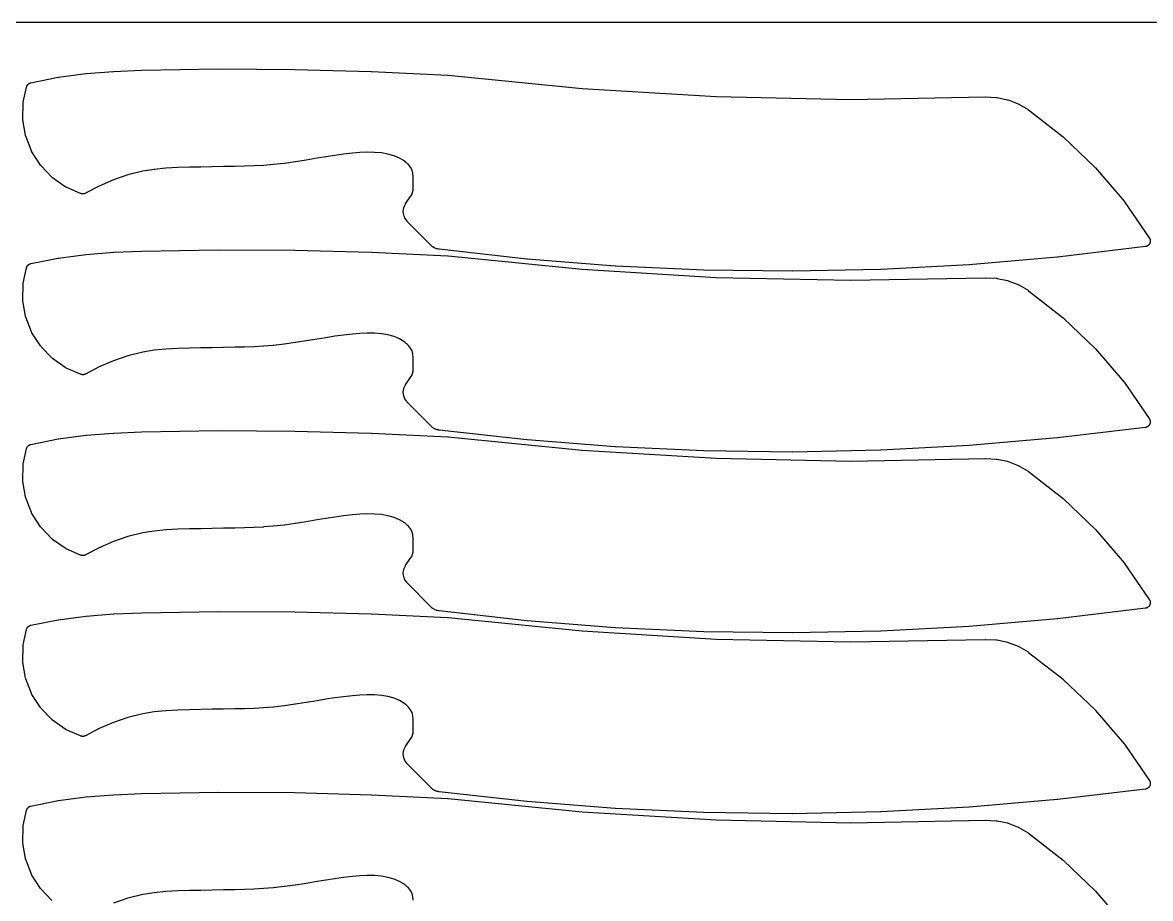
# Model space of a CAD drawing. Header units: metres. Extents: x 0 to 3000, y 0 to 1240.
# Drawn here: x 1997.2 to 2396.7, y 930 to 1240 of the extents above; entities that cross this region are included whole.
import ezdxf

# ---------------------------------------------------------------- set-up
doc = ezdxf.new("R2010")
doc.units = ezdxf.units.M

msp = doc.modelspace()

# ---------------------------------------------------------------- linework, layer by layer
at = {"color": 7}
msp.add_lwpolyline([(0, 0), (3000, 0), (3000, 1240), (0, 1240), (0, 0)], close=True, dxfattribs=at)
at = {"color": 1}
for points in [[(2133.39, 1169.76), (2133.38, 1169.78), (2133.36, 1169.79), (2133.32, 1169.86), (2133.27, 1169.92), (2132.67, 1170.79), (2132.58, 1170.94), (2132.5, 1171.1), (2132.44, 1171.26), (2132.39, 1171.43), (2132.13, 1172.42), (2132.09, 1172.64), (2132.07, 1172.87), (2132.08, 1173.1), (2132.17, 1174.12), (2132.2, 1174.29), (2132.24, 1174.47), (2132.29, 1174.63), (2132.36, 1174.79), (2132.81, 1175.75), (2132.85, 1175.82), (2132.88, 1175.89), (2132.89, 1175.9), (2132.9, 1175.92), (2132.95, 1175.99), (2132.99, 1176.05), (2134.56, 1178.27), (2135.04, 1179.05), (2135.35, 1179.83), (2135.55, 1180.65), (2135.62, 1181.56), (2135.62, 1185.43), (2135.5, 1186.68), (2135.17, 1187.77), (2134.65, 1188.78), (2133.88, 1189.75), (2133.6, 1190.03), (2133.26, 1190.35), (2132.9, 1190.65), (2132.59, 1190.9), (2130.77, 1192.02), (2128.8, 1192.85), (2126.65, 1193.45), (2124.4, 1193.84), (2121.84, 1194.06), (2119.26, 1194.09), (2116.66, 1193.98), (2114.04, 1193.75), (2110.93, 1193.39), (2107.81, 1192.96), (2104.68, 1192.47), (2101.54, 1191.96), (2097.7, 1191.32), (2097.68, 1191.32), (2093.84, 1190.71), (2093.8, 1190.71), (2089.95, 1190.17), (2089.9, 1190.17), (2086.04, 1189.74), (2085.98, 1189.73), (2082.62, 1189.47), (2082.57, 1189.46), (2079.2, 1189.28), (2079.16, 1189.28), (2075.79, 1189.16), (2075.77, 1189.16), (2072.4, 1189.08), (2072.39, 1189.08), (2068.39, 1189), (2068.38, 1189), (2064.38, 1188.93), (2060.38, 1188.86), (2056.38, 1188.77), (2052.16, 1188.65), (2047.98, 1188.42), (2043.86, 1188.02), (2039.82, 1187.38), (2034.56, 1186.08), (2029.42, 1184.3), (2024.41, 1182.12), (2019.51, 1179.58), (2019.51, 1179.57), (2019.5, 1179.57), (2019.42, 1179.53), (2019.33, 1179.5), (2019.33, 1179.49), (2019.32, 1179.49), (2019.23, 1179.46), (2019.15, 1179.43), (2019.14, 1179.43), (2019.14, 1179.43), (2019.05, 1179.41), (2018.96, 1179.39), (2018.95, 1179.39), (2018.94, 1179.38), (2018.85, 1179.37), (2018.76, 1179.36), (2018.76, 1179.36), (2018.75, 1179.36), (2018.66, 1179.36), (2018.56, 1179.35), (2018.56, 1179.35), (2018.55, 1179.35), (2018.46, 1179.36), (2018.37, 1179.37), (2018.36, 1179.37), (2018.36, 1179.37), (2018.27, 1179.38), (2018.17, 1179.4), (2018.17, 1179.4), (2018.16, 1179.4), (2018.07, 1179.42), (2017.98, 1179.45), (2017.98, 1179.45), (2017.97, 1179.45), (2017.89, 1179.48), (2017.8, 1179.51), (2017.8, 1179.52), (2017.79, 1179.52), (2012.72, 1181.73), (2012.54, 1181.82), (2012.37, 1181.92), (2007.87, 1185.05), (2007.72, 1185.17), (2007.57, 1185.31), (2003.77, 1189.26), (2003.64, 1189.41), (2003.53, 1189.57), (2000.54, 1194.23), (2000.45, 1194.4), (2000.37, 1194.58), (1998.36, 1199.74), (1998.3, 1199.93), (1998.25, 1200.12), (1997.3, 1205.52), (1997.28, 1205.71), (1997.27, 1205.91), (1997.4, 1211.39), (1997.41, 1211.59), (1997.44, 1211.78), (1998.65, 1217.18), (1998.67, 1217.26), (1998.69, 1217.33), (1998.7, 1217.35), (1998.7, 1217.37), (1998.73, 1217.44), (1998.75, 1217.51), (1998.76, 1217.53), (1998.77, 1217.56), (1998.81, 1217.62), (1998.84, 1217.69), (1998.85, 1217.71), (1998.86, 1217.73), (1998.9, 1217.79), (1998.94, 1217.86), (1998.95, 1217.88), (1998.97, 1217.9), (1999.01, 1217.96), (1999.06, 1218.02), (1999.07, 1218.03), (1999.09, 1218.05), (1999.14, 1218.11), (1999.19, 1218.16), (1999.21, 1218.18), (1999.22, 1218.2), (1999.28, 1218.24), (1999.33, 1218.29), (1999.35, 1218.31), (1999.37, 1218.32), (1999.43, 1218.37), (1999.49, 1218.41), (1999.51, 1218.42), (1999.53, 1218.44), (1999.59, 1218.47), (1999.66, 1218.51), (1999.68, 1218.52), (1999.7, 1218.53), (1999.77, 1218.56), (1999.84, 1218.6), (1999.86, 1218.6), (1999.88, 1218.61), (1999.95, 1218.64), (2000.02, 1218.66), (2000.04, 1218.67), (2000.07, 1218.68), (2000.14, 1218.69), (2000.21, 1218.71), (2009.81, 1220.63), (2009.94, 1220.65), (2019.6, 1221.92), (2019.71, 1221.93), (2029.44, 1222.69), (2029.51, 1222.7), (2039.31, 1223.1), (2039.33, 1223.1), (2039.36, 1223.1), (2066.46, 1223.57), (2066.5, 1223.57), (2093.6, 1223.44), (2093.64, 1223.44), (2120.74, 1222.72), (2120.78, 1222.72), (2147.85, 1221.41), (2147.9, 1221.41), (2147.95, 1221.41), (2195.39, 1216.67), (2242.92, 1213.8), (2290.53, 1212.8), (2338.2, 1213.67), (2338.26, 1213.67), (2338.32, 1213.67), (2342.06, 1213.51), (2342.22, 1213.49), (2342.38, 1213.47), (2346.02, 1212.71), (2346.18, 1212.67), (2346.33, 1212.62), (2349.8, 1211.28), (2349.95, 1211.21), (2350.09, 1211.14), (2353.32, 1209.25), (2353.35, 1209.23), (2353.38, 1209.21), (2353.43, 1209.17), (2353.48, 1209.14), (2353.51, 1209.12), (2353.54, 1209.1), (2365.79, 1199.55), (2365.94, 1199.41), (2377.13, 1188.7), (2377.27, 1188.55), (2387.32, 1176.76), (2387.45, 1176.6), (2396.28, 1163.82), (2396.32, 1163.74), (2396.37, 1163.66), (2396.38, 1163.65), (2396.38, 1163.65), (2396.42, 1163.57), (2396.46, 1163.48), (2396.46, 1163.48), (2396.47, 1163.47), (2396.5, 1163.39), (2396.53, 1163.3), (2396.53, 1163.29), (2396.53, 1163.29), (2396.56, 1163.2), (2396.58, 1163.11), (2396.58, 1163.1), (2396.58, 1163.1), (2396.6, 1163.01), (2396.62, 1162.92), (2396.62, 1162.91), (2396.62, 1162.91), (2396.62, 1162.81), (2396.63, 1162.72), (2396.63, 1162.71), (2396.63, 1162.71), (2396.63, 1162.62), (2396.62, 1162.52), (2396.62, 1162.52), (2396.62, 1162.51), (2396.61, 1162.42), (2396.6, 1162.33), (2396.6, 1162.32), (2396.6, 1162.32), (2396.58, 1162.23), (2396.55, 1162.14), (2396.55, 1162.13), (2396.55, 1162.13), (2396.52, 1162.04), (2396.49, 1161.95), (2396.49, 1161.95), (2396.49, 1161.94), (2396.45, 1161.86), (2396.41, 1161.77), (2396.41, 1161.77), (2396.41, 1161.76), (2396.36, 1161.68), (2396.31, 1161.6), (2396.31, 1161.6), (2396.31, 1161.59), (2396.25, 1161.52), (2396.2, 1161.44), (2396.2, 1161.44), (2396.19, 1161.43), (2396.13, 1161.36), (2396.07, 1161.29), (2396.07, 1161.29), (2396.07, 1161.29), (2396, 1161.22), (2395.93, 1161.16), (2395.93, 1161.16), (2395.92, 1161.15), (2395.85, 1161.1), (2395.77, 1161.04), (2395.77, 1161.04), (2395.77, 1161.03), (2395.69, 1160.98), (2395.61, 1160.93), (2395.6, 1160.93), (2395.6, 1160.93), (2395.52, 1160.89), (2395.43, 1160.85), (2395.43, 1160.85), (2395.42, 1160.84), (2395.34, 1160.81), (2395.25, 1160.78), (2395.24, 1160.78), (2395.24, 1160.77), (2395.15, 1160.75), (2395.06, 1160.73), (2395.05, 1160.72), (2395.05, 1160.72), (2394.96, 1160.71), (2394.87, 1160.69), (2363.76, 1156.98), (2363.69, 1156.98), (2332.51, 1154.29), (2332.44, 1154.29), (2301.2, 1152.63), (2301.13, 1152.63), (2269.86, 1152), (2269.8, 1152), (2238.52, 1152.4), (2238.46, 1152.4), (2207.2, 1153.82), (2207.14, 1153.83), (2175.93, 1156.28), (2175.87, 1156.29), (2144.73, 1159.77), (2144.73, 1159.77), (2144.73, 1159.77), (2144.63, 1159.78), (2144.54, 1159.8), (2144.54, 1159.8), (2144.54, 1159.8), (2144.05, 1159.9), (2143.88, 1159.94), (2143.73, 1160), (2143.26, 1160.18), (2143.11, 1160.25), (2142.97, 1160.33), (2142.54, 1160.59), (2142.4, 1160.68), (2142.27, 1160.78), (2141.89, 1161.11), (2141.83, 1161.17), (2141.77, 1161.22), (2133.49, 1169.65), (2133.44, 1169.71), (2133.39, 1169.76)], [(2133.39, 1105.76), (2133.38, 1105.78), (2133.36, 1105.79), (2133.32, 1105.86), (2133.27, 1105.92), (2132.67, 1106.79), (2132.58, 1106.94), (2132.5, 1107.1), (2132.44, 1107.26), (2132.39, 1107.43), (2132.13, 1108.42), (2132.09, 1108.64), (2132.07, 1108.87), (2132.08, 1109.1), (2132.17, 1110.12), (2132.2, 1110.29), (2132.24, 1110.47), (2132.29, 1110.63), (2132.36, 1110.79), (2132.81, 1111.75), (2132.85, 1111.82), (2132.88, 1111.89), (2132.89, 1111.9), (2132.9, 1111.92), (2132.95, 1111.99), (2132.99, 1112.05), (2134.56, 1114.27), (2135.04, 1115.05), (2135.35, 1115.83), (2135.55, 1116.65), (2135.62, 1117.56), (2135.62, 1121.43), (2135.5, 1122.68), (2135.17, 1123.77), (2134.65, 1124.78), (2133.88, 1125.75), (2133.6, 1126.03), (2133.26, 1126.35), (2132.9, 1126.65), (2132.59, 1126.9), (2130.77, 1128.02), (2128.8, 1128.85), (2126.65, 1129.45), (2124.4, 1129.84), (2121.84, 1130.06), (2119.26, 1130.09), (2116.66, 1129.98), (2114.04, 1129.75), (2110.93, 1129.39), (2107.81, 1128.96), (2104.68, 1128.47), (2101.54, 1127.96), (2097.7, 1127.32), (2097.68, 1127.32), (2093.84, 1126.71), (2093.8, 1126.71), (2089.95, 1126.17), (2089.9, 1126.17), (2086.04, 1125.74), (2085.98, 1125.73), (2082.62, 1125.47), (2082.57, 1125.46), (2079.2, 1125.28), (2079.16, 1125.28), (2075.79, 1125.16), (2075.77, 1125.16), (2072.4, 1125.08), (2072.39, 1125.08), (2068.39, 1125), (2068.38, 1125), (2064.38, 1124.93), (2060.38, 1124.86), (2056.38, 1124.77), (2052.16, 1124.65), (2047.98, 1124.42), (2043.86, 1124.02), (2039.82, 1123.38), (2034.56, 1122.08), (2029.42, 1120.3), (2024.41, 1118.12), (2019.51, 1115.58), (2019.51, 1115.57), (2019.5, 1115.57), (2019.42, 1115.53), (2019.33, 1115.5), (2019.33, 1115.49), (2019.32, 1115.49), (2019.23, 1115.46), (2019.15, 1115.43), (2019.14, 1115.43), (2019.14, 1115.43), (2019.05, 1115.41), (2018.96, 1115.39), (2018.95, 1115.39), (2018.94, 1115.38), (2018.85, 1115.37), (2018.76, 1115.36), (2018.76, 1115.36), (2018.75, 1115.36), (2018.66, 1115.36), (2018.56, 1115.35), (2018.56, 1115.35), (2018.55, 1115.35), (2018.46, 1115.36), (2018.37, 1115.37), (2018.36, 1115.37), (2018.36, 1115.37), (2018.27, 1115.38), (2018.17, 1115.4), (2018.17, 1115.4), (2018.16, 1115.4), (2018.07, 1115.42), (2017.98, 1115.45), (2017.98, 1115.45), (2017.97, 1115.45), (2017.89, 1115.48), (2017.8, 1115.51), (2017.8, 1115.52), (2017.79, 1115.52), (2012.72, 1117.73), (2012.54, 1117.82), (2012.37, 1117.92), (2007.87, 1121.05), (2007.72, 1121.17), (2007.57, 1121.31), (2003.77, 1125.26), (2003.64, 1125.41), (2003.53, 1125.57), (2000.54, 1130.23), (2000.45, 1130.4), (2000.37, 1130.58), (1998.36, 1135.74), (1998.3, 1135.93), (1998.25, 1136.12), (1997.3, 1141.52), (1997.28, 1141.71), (1997.27, 1141.91), (1997.4, 1147.39), (1997.41, 1147.59), (1997.44, 1147.78), (1998.65, 1153.18), (1998.67, 1153.26), (1998.69, 1153.33), (1998.7, 1153.35), (1998.7, 1153.37), (1998.73, 1153.44), (1998.75, 1153.51), (1998.76, 1153.53), (1998.77, 1153.56), (1998.81, 1153.62), (1998.84, 1153.69), (1998.85, 1153.71), (1998.86, 1153.73), (1998.9, 1153.79), (1998.94, 1153.86), (1998.95, 1153.88), (1998.97, 1153.9), (1999.01, 1153.96), (1999.06, 1154.02), (1999.07, 1154.03), (1999.09, 1154.05), (1999.14, 1154.11), (1999.19, 1154.16), (1999.21, 1154.18), (1999.22, 1154.2), (1999.28, 1154.24), (1999.33, 1154.29), (1999.35, 1154.31), (1999.37, 1154.32), (1999.43, 1154.37), (1999.49, 1154.41), (1999.51, 1154.42), (1999.53, 1154.44), (1999.59, 1154.47), (1999.66, 1154.51), (1999.68, 1154.52), (1999.7, 1154.53), (1999.77, 1154.56), (1999.84, 1154.6), (1999.86, 1154.6), (1999.88, 1154.61), (1999.95, 1154.64), (2000.02, 1154.66), (2000.04, 1154.67), (2000.07, 1154.68), (2000.14, 1154.69), (2000.21, 1154.71), (2009.81, 1156.63), (2009.94, 1156.65), (2019.6, 1157.92), (2019.71, 1157.93), (2029.44, 1158.69), (2029.51, 1158.7), (2039.31, 1159.1), (2039.33, 1159.1), (2039.36, 1159.1), (2066.46, 1159.57), (2066.5, 1159.57), (2093.6, 1159.44), (2093.64, 1159.44), (2120.74, 1158.72), (2120.78, 1158.72), (2147.85, 1157.41), (2147.9, 1157.41), (2147.95, 1157.41), (2195.39, 1152.67), (2242.92, 1149.8), (2290.53, 1148.8), (2338.2, 1149.67), (2338.26, 1149.67), (2338.32, 1149.67), (2342.06, 1149.51), (2342.22, 1149.49), (2342.38, 1149.47), (2346.02, 1148.71), (2346.18, 1148.67), (2346.33, 1148.62), (2349.8, 1147.28), (2349.95, 1147.21), (2350.09, 1147.14), (2353.32, 1145.25), (2353.35, 1145.23), (2353.38, 1145.21), (2353.43, 1145.17), (2353.48, 1145.14), (2353.51, 1145.12), (2353.54, 1145.1), (2365.79, 1135.55), (2365.94, 1135.41), (2377.13, 1124.7), (2377.27, 1124.55), (2387.32, 1112.76), (2387.45, 1112.6), (2396.28, 1099.82), (2396.32, 1099.74), (2396.37, 1099.66), (2396.38, 1099.65), (2396.38, 1099.65), (2396.42, 1099.57), (2396.46, 1099.48), (2396.46, 1099.48), (2396.47, 1099.47), (2396.5, 1099.39), (2396.53, 1099.3), (2396.53, 1099.29), (2396.53, 1099.29), (2396.56, 1099.2), (2396.58, 1099.11), (2396.58, 1099.1), (2396.58, 1099.1), (2396.6, 1099.01), (2396.62, 1098.92), (2396.62, 1098.91), (2396.62, 1098.91), (2396.62, 1098.81), (2396.63, 1098.72), (2396.63, 1098.71), (2396.63, 1098.71), (2396.63, 1098.62), (2396.62, 1098.52), (2396.62, 1098.52), (2396.62, 1098.51), (2396.61, 1098.42), (2396.6, 1098.33), (2396.6, 1098.32), (2396.6, 1098.32), (2396.58, 1098.23), (2396.55, 1098.14), (2396.55, 1098.13), (2396.55, 1098.13), (2396.52, 1098.04), (2396.49, 1097.95), (2396.49, 1097.95), (2396.49, 1097.94), (2396.45, 1097.86), (2396.41, 1097.77), (2396.41, 1097.77), (2396.41, 1097.76), (2396.36, 1097.68), (2396.31, 1097.6), (2396.31, 1097.6), (2396.31, 1097.59), (2396.25, 1097.52), (2396.2, 1097.44), (2396.2, 1097.44), (2396.19, 1097.43), (2396.13, 1097.36), (2396.07, 1097.29), (2396.07, 1097.29), (2396.07, 1097.29), (2396, 1097.22), (2395.93, 1097.16), (2395.93, 1097.16), (2395.92, 1097.15), (2395.85, 1097.1), (2395.77, 1097.04), (2395.77, 1097.04), (2395.77, 1097.03), (2395.69, 1096.98), (2395.61, 1096.93), (2395.6, 1096.93), (2395.6, 1096.93), (2395.52, 1096.89), (2395.43, 1096.85), (2395.43, 1096.85), (2395.42, 1096.84), (2395.34, 1096.81), (2395.25, 1096.78), (2395.24, 1096.78), (2395.24, 1096.77), (2395.15, 1096.75), (2395.06, 1096.73), (2395.05, 1096.72), (2395.05, 1096.72), (2394.96, 1096.71), (2394.87, 1096.69), (2363.76, 1092.98), (2363.69, 1092.98), (2332.51, 1090.29), (2332.44, 1090.29), (2301.2, 1088.63), (2301.13, 1088.63), (2269.86, 1088), (2269.8, 1088), (2238.52, 1088.4), (2238.46, 1088.4), (2207.2, 1089.82), (2207.14, 1089.83), (2175.93, 1092.28), (2175.87, 1092.29), (2144.73, 1095.77), (2144.73, 1095.77), (2144.73, 1095.77), (2144.63, 1095.78), (2144.54, 1095.8), (2144.54, 1095.8), (2144.54, 1095.8), (2144.05, 1095.9), (2143.88, 1095.94), (2143.73, 1096), (2143.26, 1096.18), (2143.11, 1096.25), (2142.97, 1096.33), (2142.54, 1096.59), (2142.4, 1096.68), (2142.27, 1096.78), (2141.89, 1097.11), (2141.83, 1097.17), (2141.77, 1097.22), (2133.49, 1105.65), (2133.44, 1105.71), (2133.39, 1105.76)], [(2133.39, 1041.76), (2133.38, 1041.78), (2133.36, 1041.79), (2133.32, 1041.86), (2133.27, 1041.92), (2132.67, 1042.79), (2132.58, 1042.94), (2132.5, 1043.1), (2132.44, 1043.26), (2132.39, 1043.43), (2132.13, 1044.42), (2132.09, 1044.64), (2132.07, 1044.87), (2132.08, 1045.1), (2132.17, 1046.12), (2132.2, 1046.29), (2132.24, 1046.47), (2132.29, 1046.63), (2132.36, 1046.79), (2132.81, 1047.75), (2132.85, 1047.82), (2132.88, 1047.89), (2132.89, 1047.9), (2132.9, 1047.92), (2132.95, 1047.99), (2132.99, 1048.05), (2134.56, 1050.27), (2135.04, 1051.05), (2135.35, 1051.83), (2135.55, 1052.65), (2135.62, 1053.56), (2135.62, 1057.43), (2135.5, 1058.68), (2135.17, 1059.77), (2134.65, 1060.78), (2133.88, 1061.75), (2133.6, 1062.03), (2133.26, 1062.35), (2132.9, 1062.65), (2132.59, 1062.9), (2130.77, 1064.02), (2128.8, 1064.85), (2126.65, 1065.45), (2124.4, 1065.84), (2121.84, 1066.06), (2119.26, 1066.09), (2116.66, 1065.98), (2114.04, 1065.75), (2110.93, 1065.39), (2107.81, 1064.96), (2104.68, 1064.47), (2101.54, 1063.96), (2097.7, 1063.32), (2097.68, 1063.32), (2093.84, 1062.71), (2093.8, 1062.71), (2089.95, 1062.17), (2089.9, 1062.17), (2086.04, 1061.74), (2085.98, 1061.73), (2082.62, 1061.47), (2082.57, 1061.46), (2079.2, 1061.28), (2079.16, 1061.28), (2075.79, 1061.16), (2075.77, 1061.16), (2072.4, 1061.08), (2072.39, 1061.08), (2068.39, 1061), (2068.38, 1061), (2064.38, 1060.93), (2060.38, 1060.86), (2056.38, 1060.77), (2052.16, 1060.65), (2047.98, 1060.42), (2043.86, 1060.02), (2039.82, 1059.38), (2034.56, 1058.08), (2029.42, 1056.3), (2024.41, 1054.12), (2019.51, 1051.58), (2019.51, 1051.57), (2019.5, 1051.57), (2019.42, 1051.53), (2019.33, 1051.5), (2019.33, 1051.49), (2019.32, 1051.49), (2019.23, 1051.46), (2019.15, 1051.43), (2019.14, 1051.43), (2019.14, 1051.43), (2019.05, 1051.41), (2018.96, 1051.39), (2018.95, 1051.39), (2018.94, 1051.38), (2018.85, 1051.37), (2018.76, 1051.36), (2018.76, 1051.36), (2018.75, 1051.36), (2018.66, 1051.36), (2018.56, 1051.35), (2018.56, 1051.35), (2018.55, 1051.35), (2018.46, 1051.36), (2018.37, 1051.37), (2018.36, 1051.37), (2018.36, 1051.37), (2018.27, 1051.38), (2018.17, 1051.4), (2018.17, 1051.4), (2018.16, 1051.4), (2018.07, 1051.42), (2017.98, 1051.45), (2017.98, 1051.45), (2017.97, 1051.45), (2017.89, 1051.48), (2017.8, 1051.51), (2017.8, 1051.52), (2017.79, 1051.52), (2012.72, 1053.73), (2012.54, 1053.82), (2012.37, 1053.92), (2007.87, 1057.05), (2007.72, 1057.17), (2007.57, 1057.31), (2003.77, 1061.26), (2003.64, 1061.41), (2003.53, 1061.57), (2000.54, 1066.23), (2000.45, 1066.4), (2000.37, 1066.58), (1998.36, 1071.74), (1998.3, 1071.93), (1998.25, 1072.12), (1997.3, 1077.52), (1997.28, 1077.71), (1997.27, 1077.91), (1997.4, 1083.39), (1997.41, 1083.59), (1997.44, 1083.78), (1998.65, 1089.18), (1998.67, 1089.26), (1998.69, 1089.33), (1998.7, 1089.35), (1998.7, 1089.37), (1998.73, 1089.44), (1998.75, 1089.51), (1998.76, 1089.53), (1998.77, 1089.56), (1998.81, 1089.62), (1998.84, 1089.69), (1998.85, 1089.71), (1998.86, 1089.73), (1998.9, 1089.79), (1998.94, 1089.86), (1998.95, 1089.88), (1998.97, 1089.9), (1999.01, 1089.96), (1999.06, 1090.02), (1999.07, 1090.03), (1999.09, 1090.05), (1999.14, 1090.11), (1999.19, 1090.16), (1999.21, 1090.18), (1999.22, 1090.2), (1999.28, 1090.24), (1999.33, 1090.29), (1999.35, 1090.31), (1999.37, 1090.32), (1999.43, 1090.37), (1999.49, 1090.41), (1999.51, 1090.42), (1999.53, 1090.44), (1999.59, 1090.47), (1999.66, 1090.51), (1999.68, 1090.52), (1999.7, 1090.53), (1999.77, 1090.56), (1999.84, 1090.6), (1999.86, 1090.6), (1999.88, 1090.61), (1999.95, 1090.64), (2000.02, 1090.66), (2000.04, 1090.67), (2000.07, 1090.68), (2000.14, 1090.69), (2000.21, 1090.71), (2009.81, 1092.63), (2009.94, 1092.65), (2019.6, 1093.92), (2019.71, 1093.93), (2029.44, 1094.69), (2029.51, 1094.7), (2039.31, 1095.1), (2039.33, 1095.1), (2039.36, 1095.1), (2066.46, 1095.57), (2066.5, 1095.57), (2093.6, 1095.44), (2093.64, 1095.44), (2120.74, 1094.72), (2120.78, 1094.72), (2147.85, 1093.41), (2147.9, 1093.41), (2147.95, 1093.41), (2195.39, 1088.67), (2242.92, 1085.8), (2290.53, 1084.8), (2338.2, 1085.67), (2338.26, 1085.67), (2338.32, 1085.67), (2342.06, 1085.51), (2342.22, 1085.49), (2342.38, 1085.47), (2346.02, 1084.71), (2346.18, 1084.67), (2346.33, 1084.62), (2349.8, 1083.28), (2349.95, 1083.21), (2350.09, 1083.14), (2353.32, 1081.25), (2353.35, 1081.23), (2353.38, 1081.21), (2353.43, 1081.17), (2353.48, 1081.14), (2353.51, 1081.12), (2353.54, 1081.1), (2365.79, 1071.55), (2365.94, 1071.41), (2377.13, 1060.7), (2377.27, 1060.55), (2387.32, 1048.76), (2387.45, 1048.6), (2396.28, 1035.82), (2396.32, 1035.74), (2396.37, 1035.66), (2396.38, 1035.65), (2396.38, 1035.65), (2396.42, 1035.57), (2396.46, 1035.48), (2396.46, 1035.48), (2396.47, 1035.47), (2396.5, 1035.39), (2396.53, 1035.3), (2396.53, 1035.29), (2396.53, 1035.29), (2396.56, 1035.2), (2396.58, 1035.11), (2396.58, 1035.1), (2396.58, 1035.1), (2396.6, 1035.01), (2396.62, 1034.92), (2396.62, 1034.91), (2396.62, 1034.91), (2396.62, 1034.81), (2396.63, 1034.72), (2396.63, 1034.71), (2396.63, 1034.71), (2396.63, 1034.62), (2396.62, 1034.52), (2396.62, 1034.52), (2396.62, 1034.51), (2396.61, 1034.42), (2396.6, 1034.33), (2396.6, 1034.32), (2396.6, 1034.32), (2396.58, 1034.23), (2396.55, 1034.14), (2396.55, 1034.13), (2396.55, 1034.13), (2396.52, 1034.04), (2396.49, 1033.95), (2396.49, 1033.95), (2396.49, 1033.94), (2396.45, 1033.86), (2396.41, 1033.77), (2396.41, 1033.77), (2396.41, 1033.76), (2396.36, 1033.68), (2396.31, 1033.6), (2396.31, 1033.6), (2396.31, 1033.59), (2396.25, 1033.52), (2396.2, 1033.44), (2396.2, 1033.44), (2396.19, 1033.43), (2396.13, 1033.36), (2396.07, 1033.29), (2396.07, 1033.29), (2396.07, 1033.29), (2396, 1033.22), (2395.93, 1033.16), (2395.93, 1033.16), (2395.92, 1033.15), (2395.85, 1033.1), (2395.77, 1033.04), (2395.77, 1033.04), (2395.77, 1033.03), (2395.69, 1032.98), (2395.61, 1032.93), (2395.6, 1032.93), (2395.6, 1032.93), (2395.52, 1032.89), (2395.43, 1032.85), (2395.43, 1032.85), (2395.42, 1032.84), (2395.34, 1032.81), (2395.25, 1032.78), (2395.24, 1032.78), (2395.24, 1032.77), (2395.15, 1032.75), (2395.06, 1032.73), (2395.05, 1032.72), (2395.05, 1032.72), (2394.96, 1032.71), (2394.87, 1032.69), (2363.76, 1028.98), (2363.69, 1028.98), (2332.51, 1026.29), (2332.44, 1026.29), (2301.2, 1024.63), (2301.13, 1024.63), (2269.86, 1024), (2269.8, 1024), (2238.52, 1024.4), (2238.46, 1024.4), (2207.2, 1025.82), (2207.14, 1025.83), (2175.93, 1028.28), (2175.87, 1028.29), (2144.73, 1031.77), (2144.73, 1031.77), (2144.73, 1031.77), (2144.63, 1031.78), (2144.54, 1031.8), (2144.54, 1031.8), (2144.54, 1031.8), (2144.05, 1031.9), (2143.88, 1031.94), (2143.73, 1032), (2143.26, 1032.18), (2143.11, 1032.25), (2142.97, 1032.33), (2142.54, 1032.59), (2142.4, 1032.68), (2142.27, 1032.78), (2141.89, 1033.11), (2141.83, 1033.17), (2141.77, 1033.22), (2133.49, 1041.65), (2133.44, 1041.71), (2133.39, 1041.76)], [(2133.39, 977.76), (2133.38, 977.78), (2133.36, 977.79), (2133.32, 977.86), (2133.27, 977.92), (2132.67, 978.79), (2132.58, 978.94), (2132.5, 979.1), (2132.44, 979.26), (2132.39, 979.43), (2132.13, 980.42), (2132.09, 980.64), (2132.07, 980.87), (2132.08, 981.1), (2132.17, 982.12), (2132.2, 982.29), (2132.24, 982.47), (2132.29, 982.63), (2132.36, 982.79), (2132.81, 983.75), (2132.85, 983.82), (2132.88, 983.89), (2132.89, 983.9), (2132.9, 983.92), (2132.95, 983.99), (2132.99, 984.05), (2134.56, 986.27), (2135.04, 987.05), (2135.35, 987.83), (2135.55, 988.65), (2135.62, 989.56), (2135.62, 993.43), (2135.5, 994.68), (2135.17, 995.77), (2134.65, 996.78), (2133.88, 997.75), (2133.6, 998.03), (2133.26, 998.35), (2132.9, 998.65), (2132.59, 998.9), (2130.77, 1000.02), (2128.8, 1000.85), (2126.65, 1001.45), (2124.4, 1001.84), (2121.84, 1002.06), (2119.26, 1002.09), (2116.66, 1001.98), (2114.04, 1001.75), (2110.93, 1001.39), (2107.81, 1000.96), (2104.68, 1000.47), (2101.54, 999.96), (2097.7, 999.32), (2097.68, 999.32), (2093.84, 998.71), (2093.8, 998.71), (2089.95, 998.17), (2089.9, 998.17), (2086.04, 997.74), (2085.98, 997.73), (2082.62, 997.47), (2082.57, 997.46), (2079.2, 997.28), (2079.16, 997.28), (2075.79, 997.16), (2075.77, 997.16), (2072.4, 997.08), (2072.39, 997.08), (2068.39, 997), (2068.38, 997), (2064.38, 996.93), (2060.38, 996.86), (2056.38, 996.77), (2052.16, 996.65), (2047.98, 996.42), (2043.86, 996.02), (2039.82, 995.38), (2034.56, 994.08), (2029.42, 992.3), (2024.41, 990.12), (2019.51, 987.58), (2019.51, 987.57), (2019.5, 987.57), (2019.42, 987.53), (2019.33, 987.5), (2019.33, 987.49), (2019.32, 987.49), (2019.23, 987.46), (2019.15, 987.43), (2019.14, 987.43), (2019.14, 987.43), (2019.05, 987.41), (2018.96, 987.39), (2018.95, 987.39), (2018.94, 987.38), (2018.85, 987.37), (2018.76, 987.36), (2018.76, 987.36), (2018.75, 987.36), (2018.66, 987.36), (2018.56, 987.35), (2018.56, 987.35), (2018.55, 987.35), (2018.46, 987.36), (2018.37, 987.37), (2018.36, 987.37), (2018.36, 987.37), (2018.27, 987.38), (2018.17, 987.4), (2018.17, 987.4), (2018.16, 987.4), (2018.07, 987.42), (2017.98, 987.45), (2017.98, 987.45), (2017.97, 987.45), (2017.89, 987.48), (2017.8, 987.51), (2017.8, 987.52), (2017.79, 987.52), (2012.72, 989.73), (2012.54, 989.82), (2012.37, 989.92), (2007.87, 993.05), (2007.72, 993.17), (2007.57, 993.31), (2003.77, 997.26), (2003.64, 997.41), (2003.53, 997.57), (2000.54, 1002.23), (2000.45, 1002.4), (2000.37, 1002.58), (1998.36, 1007.74), (1998.3, 1007.93), (1998.25, 1008.12), (1997.3, 1013.52), (1997.28, 1013.71), (1997.27, 1013.91), (1997.4, 1019.39), (1997.41, 1019.59), (1997.44, 1019.78), (1998.65, 1025.18), (1998.67, 1025.26), (1998.69, 1025.33), (1998.7, 1025.35), (1998.7, 1025.37), (1998.73, 1025.44), (1998.75, 1025.51), (1998.76, 1025.53), (1998.77, 1025.56), (1998.81, 1025.62), (1998.84, 1025.69), (1998.85, 1025.71), (1998.86, 1025.73), (1998.9, 1025.79), (1998.94, 1025.86), (1998.95, 1025.88), (1998.97, 1025.9), (1999.01, 1025.96), (1999.06, 1026.02), (1999.07, 1026.03), (1999.09, 1026.05), (1999.14, 1026.11), (1999.19, 1026.16), (1999.21, 1026.18), (1999.22, 1026.2), (1999.28, 1026.24), (1999.33, 1026.29), (1999.35, 1026.31), (1999.37, 1026.32), (1999.43, 1026.37), (1999.49, 1026.41), (1999.51, 1026.42), (1999.53, 1026.44), (1999.59, 1026.47), (1999.66, 1026.51), (1999.68, 1026.52), (1999.7, 1026.53), (1999.77, 1026.56), (1999.84, 1026.6), (1999.86, 1026.6), (1999.88, 1026.61), (1999.95, 1026.64), (2000.02, 1026.66), (2000.04, 1026.67), (2000.07, 1026.68), (2000.14, 1026.69), (2000.21, 1026.71), (2009.81, 1028.63), (2009.94, 1028.65), (2019.6, 1029.92), (2019.71, 1029.93), (2029.44, 1030.69), (2029.51, 1030.7), (2039.31, 1031.1), (2039.33, 1031.1), (2039.36, 1031.1), (2066.46, 1031.57), (2066.5, 1031.57), (2093.6, 1031.44), (2093.64, 1031.44), (2120.74, 1030.72), (2120.78, 1030.72), (2147.85, 1029.41), (2147.9, 1029.41), (2147.95, 1029.41), (2195.39, 1024.67), (2242.92, 1021.8), (2290.53, 1020.8), (2338.2, 1021.67), (2338.26, 1021.67), (2338.32, 1021.67), (2342.06, 1021.51), (2342.22, 1021.49), (2342.38, 1021.47), (2346.02, 1020.71), (2346.18, 1020.67), (2346.33, 1020.62), (2349.8, 1019.28), (2349.95, 1019.21), (2350.09, 1019.14), (2353.32, 1017.25), (2353.35, 1017.23), (2353.38, 1017.21), (2353.43, 1017.17), (2353.48, 1017.14), (2353.51, 1017.12), (2353.54, 1017.1), (2365.79, 1007.55), (2365.94, 1007.41), (2377.13, 996.7), (2377.27, 996.55), (2387.32, 984.76), (2387.45, 984.6), (2396.28, 971.82), (2396.32, 971.74), (2396.37, 971.66), (2396.38, 971.65), (2396.38, 971.65), (2396.42, 971.57), (2396.46, 971.48), (2396.46, 971.48), (2396.47, 971.47), (2396.5, 971.39), (2396.53, 971.3), (2396.53, 971.29), (2396.53, 971.29), (2396.56, 971.2), (2396.58, 971.11), (2396.58, 971.1), (2396.58, 971.1), (2396.6, 971.01), (2396.62, 970.92), (2396.62, 970.91), (2396.62, 970.91), (2396.62, 970.81), (2396.63, 970.72), (2396.63, 970.71), (2396.63, 970.71), (2396.63, 970.62), (2396.62, 970.52), (2396.62, 970.52), (2396.62, 970.51), (2396.61, 970.42), (2396.6, 970.33), (2396.6, 970.32), (2396.6, 970.32), (2396.58, 970.23), (2396.55, 970.14), (2396.55, 970.13), (2396.55, 970.13), (2396.52, 970.04), (2396.49, 969.95), (2396.49, 969.95), (2396.49, 969.94), (2396.45, 969.86), (2396.41, 969.77), (2396.41, 969.77), (2396.41, 969.76), (2396.36, 969.68), (2396.31, 969.6), (2396.31, 969.6), (2396.31, 969.59), (2396.25, 969.52), (2396.2, 969.44), (2396.2, 969.44), (2396.19, 969.43), (2396.13, 969.36), (2396.07, 969.29), (2396.07, 969.29), (2396.07, 969.29), (2396, 969.22), (2395.93, 969.16), (2395.93, 969.16), (2395.92, 969.15), (2395.85, 969.1), (2395.77, 969.04), (2395.77, 969.04), (2395.77, 969.03), (2395.69, 968.98), (2395.61, 968.93), (2395.6, 968.93), (2395.6, 968.93), (2395.52, 968.89), (2395.43, 968.85), (2395.43, 968.85), (2395.42, 968.84), (2395.34, 968.81), (2395.25, 968.78), (2395.24, 968.78), (2395.24, 968.77), (2395.15, 968.75), (2395.06, 968.73), (2395.05, 968.72), (2395.05, 968.72), (2394.96, 968.71), (2394.87, 968.69), (2363.76, 964.98), (2363.69, 964.98), (2332.51, 962.29), (2332.44, 962.29), (2301.2, 960.63), (2301.13, 960.63), (2269.86, 960), (2269.8, 960), (2238.52, 960.4), (2238.46, 960.4), (2207.2, 961.82), (2207.14, 961.83), (2175.93, 964.28), (2175.87, 964.29), (2144.73, 967.77), (2144.73, 967.77), (2144.73, 967.77), (2144.63, 967.78), (2144.54, 967.8), (2144.54, 967.8), (2144.54, 967.8), (2144.05, 967.9), (2143.88, 967.94), (2143.73, 968), (2143.26, 968.18), (2143.11, 968.25), (2142.97, 968.33), (2142.54, 968.59), (2142.4, 968.68), (2142.27, 968.78), (2141.89, 969.11), (2141.83, 969.17), (2141.77, 969.22), (2133.49, 977.65), (2133.44, 977.71), (2133.39, 977.76)]]:
    msp.add_lwpolyline(points, close=True, dxfattribs=at)
for points in [[(2007.57, 929.31), (2003.77, 933.26), (2003.64, 933.41), (2003.53, 933.57), (2000.54, 938.23), (2000.45, 938.4), (2000.37, 938.58), (1998.36, 943.74), (1998.3, 943.93), (1998.25, 944.12), (1997.3, 949.52), (1997.28, 949.71), (1997.27, 949.91), (1997.4, 955.39), (1997.41, 955.59), (1997.44, 955.78), (1998.65, 961.18), (1998.67, 961.26), (1998.69, 961.33), (1998.7, 961.35), (1998.7, 961.37), (1998.73, 961.44), (1998.75, 961.51), (1998.76, 961.53), (1998.77, 961.56), (1998.81, 961.62), (1998.84, 961.69), (1998.85, 961.71), (1998.86, 961.73), (1998.9, 961.79), (1998.94, 961.86), (1998.95, 961.88), (1998.97, 961.9), (1999.01, 961.96), (1999.06, 962.02), (1999.07, 962.03), (1999.09, 962.05), (1999.14, 962.11), (1999.19, 962.16), (1999.21, 962.18), (1999.22, 962.2), (1999.28, 962.24), (1999.33, 962.29), (1999.35, 962.31), (1999.37, 962.32), (1999.43, 962.37), (1999.49, 962.41), (1999.51, 962.42), (1999.53, 962.44), (1999.59, 962.47), (1999.66, 962.51), (1999.68, 962.52), (1999.7, 962.53), (1999.77, 962.56), (1999.84, 962.6), (1999.86, 962.6), (1999.88, 962.61), (1999.95, 962.64), (2000.02, 962.66), (2000.04, 962.67), (2000.07, 962.68), (2000.14, 962.69), (2000.21, 962.71), (2009.81, 964.63), (2009.94, 964.65), (2019.6, 965.92), (2019.71, 965.93), (2029.44, 966.69), (2029.51, 966.7), (2039.31, 967.1), (2039.33, 967.1), (2039.36, 967.1), (2066.46, 967.57), (2066.5, 967.57), (2093.6, 967.44), (2093.64, 967.44), (2120.74, 966.72), (2120.78, 966.72), (2147.85, 965.41), (2147.9, 965.41), (2147.95, 965.41), (2195.39, 960.67), (2242.92, 957.8), (2290.53, 956.8), (2338.2, 957.67), (2338.26, 957.67), (2338.32, 957.67), (2342.06, 957.51), (2342.22, 957.49), (2342.38, 957.47), (2346.02, 956.71), (2346.18, 956.67), (2346.33, 956.62), (2349.8, 955.28), (2349.95, 955.21), (2350.09, 955.14), (2353.32, 953.25), (2353.35, 953.23), (2353.38, 953.21), (2353.43, 953.17), (2353.48, 953.14), (2353.51, 953.12), (2353.54, 953.1), (2365.79, 943.55), (2365.94, 943.41), (2377.13, 932.7), (2377.27, 932.55), (2387.32, 920.76)], [(2135.62, 929.43), (2135.5, 930.68), (2135.17, 931.77), (2134.65, 932.78), (2133.88, 933.75), (2133.6, 934.03), (2133.26, 934.35), (2132.9, 934.65), (2132.59, 934.9), (2130.77, 936.02), (2128.8, 936.85), (2126.65, 937.45), (2124.4, 937.84), (2121.84, 938.06), (2119.26, 938.09), (2116.66, 937.98), (2114.04, 937.75), (2110.93, 937.39), (2107.81, 936.96), (2104.68, 936.47), (2101.54, 935.96), (2097.7, 935.32), (2097.68, 935.32), (2093.84, 934.71), (2093.8, 934.71), (2089.95, 934.17), (2089.9, 934.17), (2086.04, 933.74), (2085.98, 933.73), (2082.62, 933.47), (2082.57, 933.46), (2079.2, 933.28), (2079.16, 933.28), (2075.79, 933.16), (2075.77, 933.16), (2072.4, 933.08), (2072.39, 933.08), (2068.39, 933), (2068.38, 933), (2064.38, 932.93), (2060.38, 932.86), (2056.38, 932.77), (2052.16, 932.65), (2047.98, 932.42), (2043.86, 932.02), (2039.82, 931.38), (2034.56, 930.08), (2029.42, 928.3)]]:
    msp.add_lwpolyline(points, dxfattribs=at)

doc.saveas('drawing.dxf')
